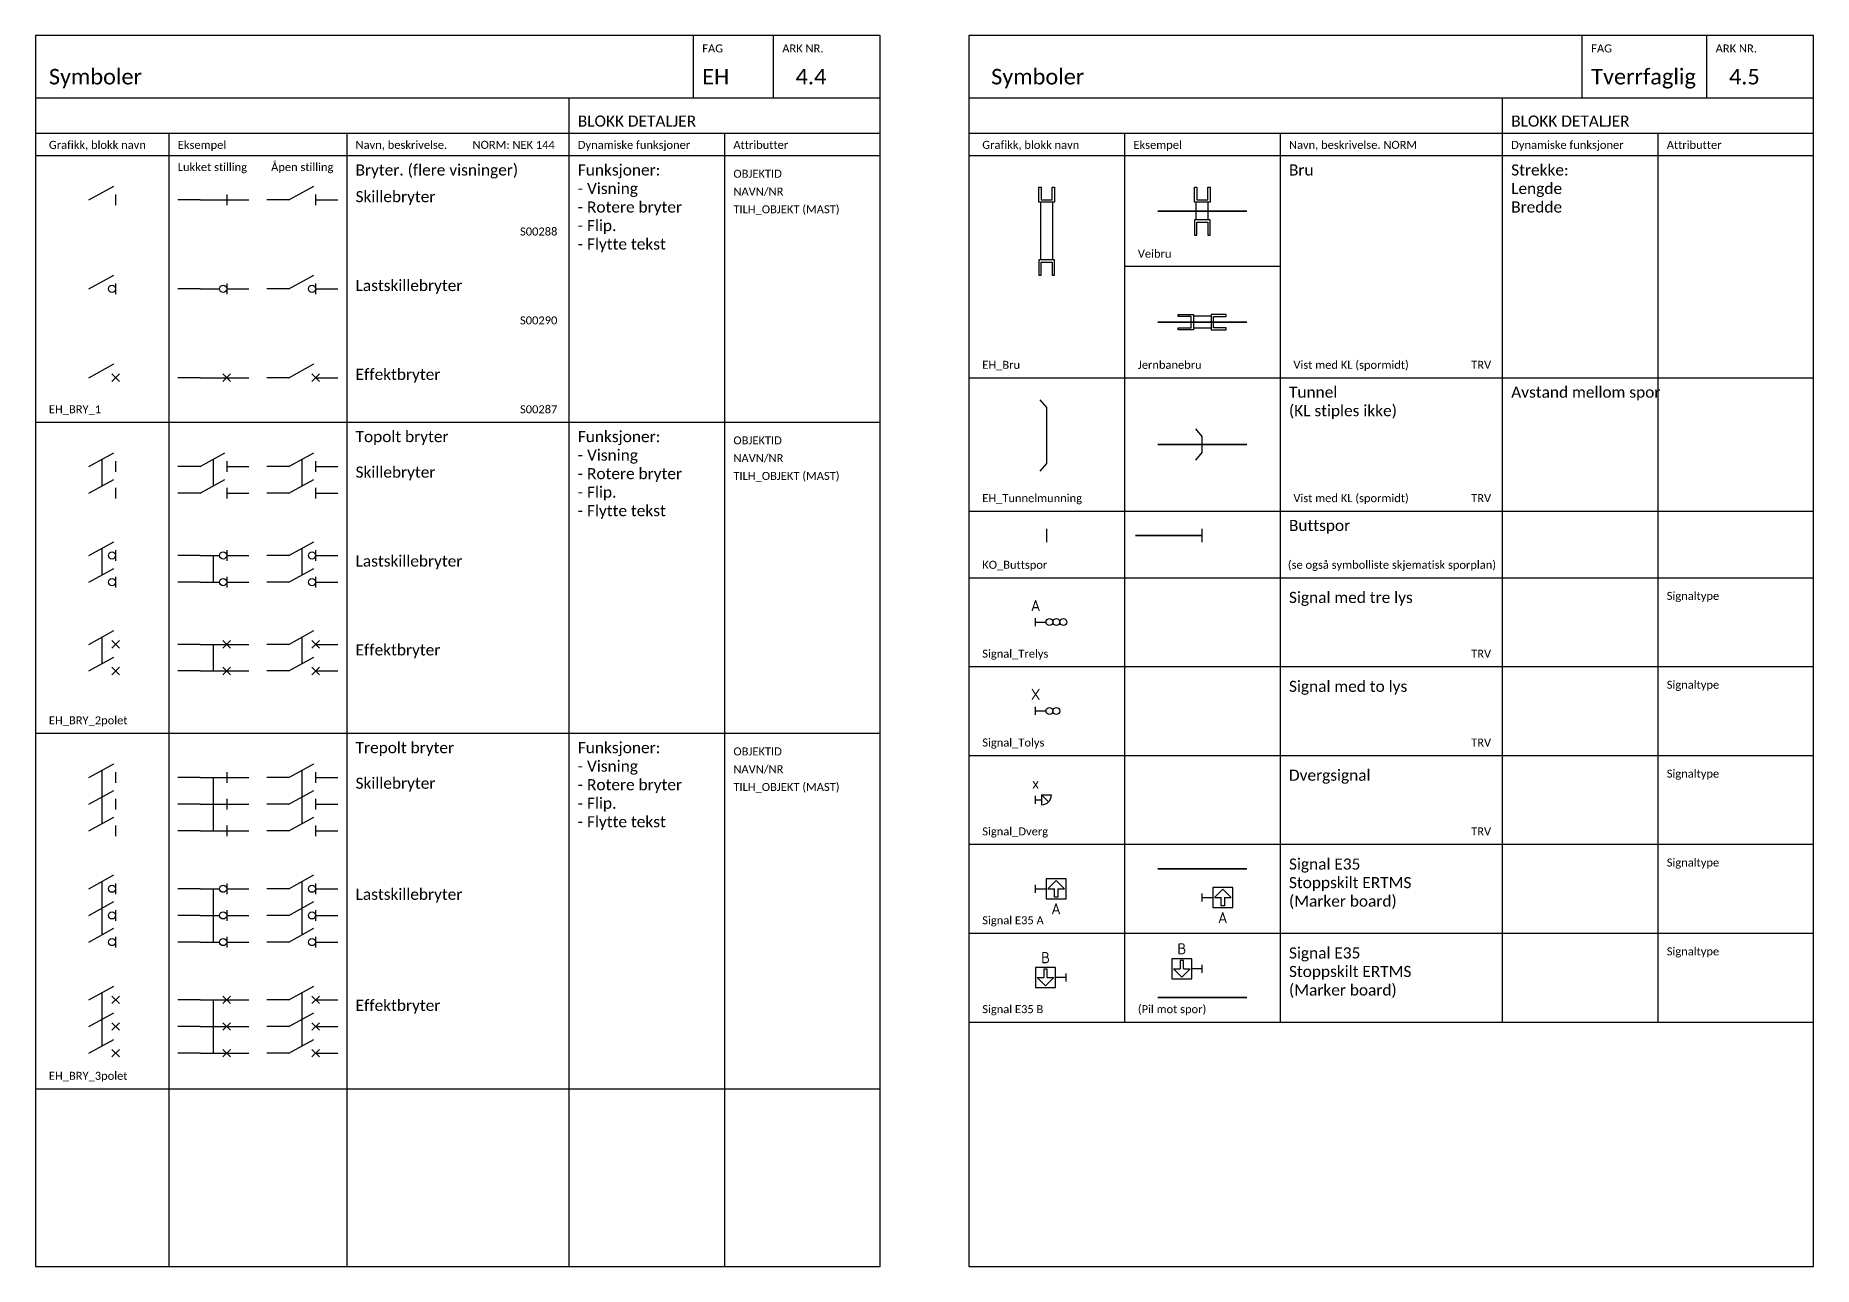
# Model space of a CAD drawing. Header units: metres. Extents: x -951 to 2504, y -1674 to 782.
# Drawn here: x 1885.6 to 2285.6, y -703 to -426 of the extents above; entities that cross this region are included whole.
import ezdxf
from ezdxf.enums import TextEntityAlignment as Align

# ---------------------------------------------------------------- set-up
doc = ezdxf.new("R2010")
doc.units = ezdxf.units.M
doc.layers.get('0').update_dxf_attribs({"color": 211})
doc.layers.add('JBTEH_ATT_OBJEKTID', color=2, linetype='Continuous', lineweight=25)
doc.layers.add('JBTEH_KTL_Sort', color=7, linetype='Continuous', lineweight=35)
for name, color, linetype in [('JBTEH_ATT_Tekst', 2, 'Continuous'), ('JBTEH_Komponenter', 4, 'Continuous'), ('RAMME', 5, 'Continuous'), ('RAMME SYMBOLER', 4, 'Continuous'), ('RAMME TEKST', 7, 'Continuous')]:
    doc.layers.add(name, color=color, linetype=linetype)
doc.styles.add('Calibri', font='calibri.ttf')
doc.styles.add('ISO25', font='iso3098.shx', dxfattribs={"height": 2.5})

# ---------------------------------------------------------------- blocks, each defined once
blk = doc.blocks.new('*U152')
at = {"color": 5}
blk.add_line((0, 0), (5.6, 3.1), dxfattribs=at)
at = {"color": 7}
blk.add_line((6, 1.2), (6, -1.2), dxfattribs=at)
at = {"layer": 'JBTEH_ATT_OBJEKTID', "style": 'ISO25'}
blk.add_attdef('OBJEKTID', text='', height=2.5, dxfattribs=at).set_placement((2.92, 12.75), align=Align.CENTER)
at = {"layer": 'JBTEH_ATT_Tekst', "style": 'ISO25'}
for tag, p in [('NAVN/NR', (2.92, 8.75)), ('TILH_OBJEKT', (2.92, 4.75))]:
    blk.add_attdef(tag, text='', height=2.5, dxfattribs=at).set_placement(p, align=Align.CENTER)
blk = doc.blocks.new('*U153')
at = {"color": 5}
blk.add_line((0, 0), (6, 0), dxfattribs=at)
at = {"color": 7}
blk.add_line((6, 1.2), (6, -1.2), dxfattribs=at)
at = {"layer": 'JBTEH_ATT_OBJEKTID', "style": 'ISO25'}
blk.add_attdef('OBJEKTID', text='', height=2.5, dxfattribs=at).set_placement((2.924, 12.75), align=Align.CENTER)
at = {"layer": 'JBTEH_ATT_Tekst', "style": 'ISO25'}
for tag, p in [('NAVN/NR', (2.924, 8.75)), ('TILH_OBJEKT', (2.924, 4.75))]:
    blk.add_attdef(tag, text='', height=2.5, dxfattribs=at).set_placement(p, align=Align.CENTER)
blk = doc.blocks.new('*U154')
at = {"color": 5}
blk.add_line((0, 0), (5.6, 3.1), dxfattribs=at)
at = {"color": 7}
blk.add_line((6, 1.2), (6, -1.2), dxfattribs=at)
blk.add_circle((5.2, 0), 0.8, dxfattribs=at)
at = {"layer": 'JBTEH_ATT_OBJEKTID', "style": 'ISO25'}
blk.add_attdef('OBJEKTID', text='', height=2.5, dxfattribs=at).set_placement((2.92, 12.75), align=Align.CENTER)
at = {"layer": 'JBTEH_ATT_Tekst', "style": 'ISO25'}
for tag, p in [('NAVN/NR', (2.92, 8.75)), ('TILH_OBJEKT', (2.92, 4.75))]:
    blk.add_attdef(tag, text='', height=2.5, dxfattribs=at).set_placement(p, align=Align.CENTER)
blk = doc.blocks.new('*U149')
at = {"color": 5}
blk.add_line((0, 0), (5.6, 3.1), dxfattribs=at)
at = {"color": 7}
for p, q in [((5.15, 0.85), (6.85, -0.85)), ((6.85, 0.85), (5.15, -0.85))]:
    blk.add_line(p, q, dxfattribs=at)
at = {"layer": 'JBTEH_ATT_OBJEKTID', "style": 'ISO25'}
blk.add_attdef('OBJEKTID', text='', height=2.5, dxfattribs=at).set_placement((2.92, 12.75), align=Align.CENTER)
at = {"layer": 'JBTEH_ATT_Tekst', "style": 'ISO25'}
for tag, p in [('NAVN/NR', (2.92, 8.75)), ('TILH_OBJEKT', (2.92, 4.75))]:
    blk.add_attdef(tag, text='', height=2.5, dxfattribs=at).set_placement(p, align=Align.CENTER)
blk = doc.blocks.new('*U150')
at = {"color": 5}
blk.add_line((0, 0), (4.4, 0), dxfattribs=at)
at = {"color": 7}
blk.add_line((6, 1.2), (6, -1.2), dxfattribs=at)
blk.add_circle((5.2, 0), 0.8, dxfattribs=at)
at = {"layer": 'JBTEH_ATT_OBJEKTID', "style": 'ISO25'}
blk.add_attdef('OBJEKTID', text='', height=2.5, dxfattribs=at).set_placement((2.924, 12.75), align=Align.CENTER)
at = {"layer": 'JBTEH_ATT_Tekst', "style": 'ISO25'}
for tag, p in [('NAVN/NR', (2.924, 8.75)), ('TILH_OBJEKT', (2.924, 4.75))]:
    blk.add_attdef(tag, text='', height=2.5, dxfattribs=at).set_placement(p, align=Align.CENTER)
blk = doc.blocks.new('*U151')
at = {"color": 5}
blk.add_line((0, 0), (6, 0), dxfattribs=at)
at = {"color": 7}
for p, q in [((5.15, 0.85), (6.85, -0.85)), ((6.85, 0.85), (5.15, -0.85))]:
    blk.add_line(p, q, dxfattribs=at)
at = {"layer": 'JBTEH_ATT_OBJEKTID', "style": 'ISO25'}
blk.add_attdef('OBJEKTID', text='', height=2.5, dxfattribs=at).set_placement((2.92, 12.75), align=Align.CENTER)
at = {"layer": 'JBTEH_ATT_Tekst', "style": 'ISO25'}
for tag, p in [('NAVN/NR', (2.92, 8.75)), ('TILH_OBJEKT', (2.92, 4.75))]:
    blk.add_attdef(tag, text='', height=2.5, dxfattribs=at).set_placement(p, align=Align.CENTER)
blk = doc.blocks.new('*U97')
at = {"color": 5}
for p, q in [((0, 0), (5.6, 3.1)), ((0, -6), (5.6, -2.9))]:
    blk.add_line(p, q, dxfattribs=at)
blk.add_line((3, -4.34), (3, 1.66))
at = {"color": 7}
for p, q in [((6, 1.2), (6, -1.2)), ((6, -4.8), (6, -7.2))]:
    blk.add_line(p, q, dxfattribs=at)
at = {"layer": 'JBTEH_ATT_Tekst', "style": 'ISO25'}
for tag, p in [('OBJEKTID', (2.92, 12.75)), ('NAVN/NR', (2.92, 8.75)), ('TILH_OBJEKT', (2.92, 4.75))]:
    blk.add_attdef(tag, text='', height=2.5, dxfattribs=at).set_placement(p, align=Align.CENTER)
blk = doc.blocks.new('*U98')
at = {"color": 5}
for p, q in [((0, 0), (5.6, 3.1)), ((0, -6), (5.6, -2.9))]:
    blk.add_line(p, q, dxfattribs=at)
blk.add_line((3, -4.34), (3, 1.66))
at = {"color": 7}
for p, q in [((6, 1.2), (6, -1.2)), ((6, -4.8), (6, -7.2))]:
    blk.add_line(p, q, dxfattribs=at)
at = {"layer": 'JBTEH_ATT_Tekst', "style": 'ISO25'}
for tag, p in [('OBJEKTID', (2.92, 12.75)), ('NAVN/NR', (2.92, 8.75)), ('TILH_OBJEKT', (2.92, 4.75))]:
    blk.add_attdef(tag, text='', height=2.5, dxfattribs=at).set_placement(p, align=Align.CENTER)
blk = doc.blocks.new('*U99')
at = {"color": 5}
for p, q in [((0, 0), (4.4, 0)), ((0, -6), (4.4, -6))]:
    blk.add_line(p, q, dxfattribs=at)
blk.add_line((3, -6), (3, 0))
at = {"color": 7}
for p, q in [((6, 1.2), (6, -1.2)), ((6, -4.8), (6, -7.2))]:
    blk.add_line(p, q, dxfattribs=at)
for centre in [(5.2, 0), (5.2, -6)]:
    blk.add_circle(centre, 0.8, dxfattribs=at)
at = {"layer": 'JBTEH_ATT_Tekst', "style": 'ISO25'}
for tag, p in [('OBJEKTID', (2.924, 12.75)), ('NAVN/NR', (2.924, 8.75)), ('TILH_OBJEKT', (2.924, 4.75))]:
    blk.add_attdef(tag, text='', height=2.5, dxfattribs=at).set_placement(p, align=Align.CENTER)
blk = doc.blocks.new('*U101')
at = {"color": 5}
for p, q in [((0, 0), (6, 0)), ((0, -6), (6, -6))]:
    blk.add_line(p, q, dxfattribs=at)
blk.add_line((3, -6), (3, 0))
at = {"color": 7}
for p, q in [((5.15, 0.85), (6.85, -0.85)), ((6.85, 0.85), (5.15, -0.85)), ((5.15, -5.15), (6.85, -6.85)), ((6.85, -5.15), (5.15, -6.85))]:
    blk.add_line(p, q, dxfattribs=at)
at = {"layer": 'JBTEH_ATT_Tekst', "style": 'ISO25'}
for tag, p in [('OBJEKTID', (2.92, 12.75)), ('NAVN/NR', (2.92, 8.75)), ('TILH_OBJEKT', (2.92, 4.75))]:
    blk.add_attdef(tag, text='', height=2.5, dxfattribs=at).set_placement(p, align=Align.CENTER)
blk = doc.blocks.new('*U102')
at = {"color": 5}
for p, q in [((0, 0), (5.6, 3.1)), ((0, -6), (5.6, -2.9))]:
    blk.add_line(p, q, dxfattribs=at)
blk.add_line((3, -4.34), (3, 1.66))
at = {"color": 7}
for p, q in [((5.15, 0.85), (6.85, -0.85)), ((6.85, 0.85), (5.15, -0.85)), ((5.15, -5.15), (6.85, -6.85)), ((6.85, -5.15), (5.15, -6.85))]:
    blk.add_line(p, q, dxfattribs=at)
at = {"layer": 'JBTEH_ATT_Tekst', "style": 'ISO25'}
for tag, p in [('OBJEKTID', (2.92, 12.75)), ('NAVN/NR', (2.92, 8.75)), ('TILH_OBJEKT', (2.92, 4.75))]:
    blk.add_attdef(tag, text='', height=2.5, dxfattribs=at).set_placement(p, align=Align.CENTER)
blk = doc.blocks.new('*U100')
at = {"color": 5}
for p, q in [((0, 0), (5.6, 3.1)), ((0, -6), (5.6, -2.9))]:
    blk.add_line(p, q, dxfattribs=at)
blk.add_line((3, -4.34), (3, 1.66))
at = {"color": 7}
for p, q in [((6, 1.2), (6, -1.2)), ((6, -4.8), (6, -7.2))]:
    blk.add_line(p, q, dxfattribs=at)
for centre in [(5.2, 0), (5.2, -6)]:
    blk.add_circle(centre, 0.8, dxfattribs=at)
at = {"layer": 'JBTEH_ATT_Tekst', "style": 'ISO25'}
for tag, p in [('OBJEKTID', (2.92, 12.75)), ('NAVN/NR', (2.92, 8.75)), ('TILH_OBJEKT', (2.92, 4.75))]:
    blk.add_attdef(tag, text='', height=2.5, dxfattribs=at).set_placement(p, align=Align.CENTER)
blk = doc.blocks.new('*U93')
at = {"color": 5}
for p, q in [((0, 0), (6, 0)), ((0, -6), (6, -6)), ((0, -12), (6, -12))]:
    blk.add_line(p, q, dxfattribs=at)
blk.add_line((3, -12), (3, 0))
at = {"color": 7}
for p, q in [((6, 1.2), (6, -1.2)), ((6, -4.8), (6, -7.2)), ((6, -10.8), (6, -13.2))]:
    blk.add_line(p, q, dxfattribs=at)
at = {"layer": 'JBTEH_ATT_Tekst', "style": 'ISO25'}
for tag, p in [('OBJEKTID', (2.924, 12.75)), ('NAVN/NR', (2.924, 8.75)), ('TILH_OBJEKT', (2.924, 4.75))]:
    blk.add_attdef(tag, text='', height=2.5, dxfattribs=at).set_placement(p, align=Align.CENTER)
blk = doc.blocks.new('*U91')
at = {"color": 5}
for p, q in [((0, 0), (4.4, 0)), ((0, -6), (4.4, -6)), ((0, -12), (4.4, -12))]:
    blk.add_line(p, q, dxfattribs=at)
blk.add_line((3, -12), (3, 0))
at = {"color": 7}
for p, q in [((6, 1.2), (6, -1.2)), ((6, -4.8), (6, -7.2)), ((6, -10.8), (6, -13.2))]:
    blk.add_line(p, q, dxfattribs=at)
for centre in [(5.2, 0), (5.2, -6), (5.2, -12)]:
    blk.add_circle(centre, 0.8, dxfattribs=at)
at = {"layer": 'JBTEH_ATT_Tekst', "style": 'ISO25'}
for tag, p in [('OBJEKTID', (2.924, 12.75)), ('NAVN/NR', (2.924, 8.75)), ('TILH_OBJEKT', (2.924, 4.75))]:
    blk.add_attdef(tag, text='', height=2.5, dxfattribs=at).set_placement(p, align=Align.CENTER)
blk = doc.blocks.new('*U92')
at = {"color": 5}
for p, q in [((0, 0), (6, 0)), ((0, -6), (6, -6)), ((0, -12), (6, -12))]:
    blk.add_line(p, q, dxfattribs=at)
blk.add_line((3, -12), (3, 0))
at = {"color": 7}
for p, q in [((5.15, 0.85), (6.85, -0.85)), ((6.85, 0.85), (5.15, -0.85)), ((5.15, -5.15), (6.85, -6.85)), ((6.85, -5.15), (5.15, -6.85)), ((5.15, -11.15), (6.85, -12.85)), ((6.85, -11.15), (5.15, -12.85))]:
    blk.add_line(p, q, dxfattribs=at)
at = {"layer": 'JBTEH_ATT_Tekst', "style": 'ISO25'}
for tag, p in [('OBJEKTID', (2.92, 12.75)), ('NAVN/NR', (2.92, 8.75)), ('TILH_OBJEKT', (2.92, 4.75))]:
    blk.add_attdef(tag, text='', height=2.5, dxfattribs=at).set_placement(p, align=Align.CENTER)
blk = doc.blocks.new('*U94')
at = {"color": 5}
for p, q in [((0, 0), (5.6, 3.1)), ((0, -6), (5.6, -2.9)), ((0, -12), (5.6, -8.9))]:
    blk.add_line(p, q, dxfattribs=at)
blk.add_line((3, -10.34), (3, 1.66))
at = {"color": 7}
for p, q in [((6, 1.2), (6, -1.2)), ((6, -4.8), (6, -7.2)), ((6, -10.8), (6, -13.2))]:
    blk.add_line(p, q, dxfattribs=at)
at = {"layer": 'JBTEH_ATT_Tekst', "style": 'ISO25'}
for tag, p in [('OBJEKTID', (2.92, 12.75)), ('NAVN/NR', (2.92, 8.75)), ('TILH_OBJEKT', (2.92, 4.75))]:
    blk.add_attdef(tag, text='', height=2.5, dxfattribs=at).set_placement(p, align=Align.CENTER)
blk = doc.blocks.new('*U95')
at = {"color": 5}
for p, q in [((0, 0), (5.6, 3.1)), ((0, -6), (5.6, -2.9)), ((0, -12), (5.6, -8.9))]:
    blk.add_line(p, q, dxfattribs=at)
blk.add_line((3, -10.34), (3, 1.66))
at = {"color": 7}
for p, q in [((6, 1.2), (6, -1.2)), ((6, -4.8), (6, -7.2)), ((6, -10.8), (6, -13.2))]:
    blk.add_line(p, q, dxfattribs=at)
for centre in [(5.2, 0), (5.2, -6), (5.2, -12)]:
    blk.add_circle(centre, 0.8, dxfattribs=at)
at = {"layer": 'JBTEH_ATT_Tekst', "style": 'ISO25'}
for tag, p in [('OBJEKTID', (2.92, 12.75)), ('NAVN/NR', (2.92, 8.75)), ('TILH_OBJEKT', (2.92, 4.75))]:
    blk.add_attdef(tag, text='', height=2.5, dxfattribs=at).set_placement(p, align=Align.CENTER)
blk = doc.blocks.new('*U96')
at = {"color": 5}
for p, q in [((0, 0), (5.6, 3.1)), ((0, -6), (5.6, -2.9)), ((0, -12), (5.6, -8.9))]:
    blk.add_line(p, q, dxfattribs=at)
blk.add_line((3, -10.34), (3, 1.66))
at = {"color": 7}
for p, q in [((5.15, 0.85), (6.85, -0.85)), ((6.85, 0.85), (5.15, -0.85)), ((5.15, -5.15), (6.85, -6.85)), ((6.85, -5.15), (5.15, -6.85)), ((5.15, -11.15), (6.85, -12.85)), ((6.85, -11.15), (5.15, -12.85))]:
    blk.add_line(p, q, dxfattribs=at)
at = {"layer": 'JBTEH_ATT_Tekst', "style": 'ISO25'}
for tag, p in [('OBJEKTID', (2.92, 12.75)), ('NAVN/NR', (2.92, 8.75)), ('TILH_OBJEKT', (2.92, 4.75))]:
    blk.add_attdef(tag, text='', height=2.5, dxfattribs=at).set_placement(p, align=Align.CENTER)
blk = doc.blocks.new('*U79')
at = {"color": 0, "linetype": 'ByBlock'}
for p, q in [((-1.35, -11), (-1.35, 2)), ((1.35, -11), (1.35, 2))]:
    blk.add_line(p, q, dxfattribs=at)
for points in [[(-1.75, 2), (-1.75, 5.4), (-1.25, 5.4), (-1.25, 2.5), (1.25, 2.5), (1.25, 5.4), (1.75, 5.4), (1.75, 2), (-1.75, 2)], [(-1.75, -11), (-1.75, -14.4), (-1.25, -14.4), (-1.25, -11.5), (1.25, -11.5), (1.25, -14.4), (1.75, -14.4), (1.75, -11), (-1.75, -11)]]:
    blk.add_lwpolyline(points, dxfattribs=at)
blk = doc.blocks.new('*U104')
at = {"color": 5}
blk.add_lwpolyline([(-1.45, -12.52), (0, -10.8), (0, 1.8), (-1.45, 3.52)], dxfattribs=at)
blk = doc.blocks.new('*U78')
at = {"color": 0, "linetype": 'ByBlock'}
for p, q in [((-1.35, -2), (-1.35, 2)), ((1.35, -2), (1.35, 2))]:
    blk.add_line(p, q, dxfattribs=at)
for points in [[(-1.75, 2), (-1.75, 5.4), (-1.25, 5.4), (-1.25, 2.5), (1.25, 2.5), (1.25, 5.4), (1.75, 5.4), (1.75, 2), (-1.75, 2)], [(-1.75, -2), (-1.75, -5.4), (-1.25, -5.4), (-1.25, -2.5), (1.25, -2.5), (1.25, -5.4), (1.75, -5.4), (1.75, -2), (-1.75, -2)]]:
    blk.add_lwpolyline(points, dxfattribs=at)
blk = doc.blocks.new('*U103')
at = {"color": 5}
blk.add_lwpolyline([(-1.45, -3.52), (0, -1.8), (0, 1.8), (-1.45, 3.52)], dxfattribs=at)
blk = doc.blocks.new('Signal_Trelys')
for p, q in [((0, -0.9), (0, 0.9)), ((0, 0), (2.34375, 0))]:
    blk.add_line(p, q)
for centre in [(3.125, 0), (4.6875, 0), (6.25, 0)]:
    blk.add_circle(centre, 0.78125)
at = {"layer": 'JBTEH_ATT_Tekst', "style": 'ISO25'}
blk.add_attdef('Signaltype', text='', height=2.5, dxfattribs=at).set_placement((0, 2.5), align=Align.CENTER)
blk = doc.blocks.new('Signal_Tolys')
for p, q in [((0, -0.9), (0, 0.9)), ((0, 0), (2.34375, 0))]:
    blk.add_line(p, q)
for centre in [(3.125, 0), (4.6875, 0)]:
    blk.add_circle(centre, 0.78125)
at = {"layer": 'JBTEH_ATT_Tekst', "style": 'ISO25'}
blk.add_attdef('Signaltype', text='', height=2.5, dxfattribs=at).set_placement((0, 2.5), align=Align.CENTER)
blk = doc.blocks.new('KO_Buttspor')
blk.add_line((0, -1.5), (0, 1.5))
blk = doc.blocks.new('Signal_Dverg')
for p, q in [((0, -0.9), (0, 0.9)), ((0, 0), (1.34, 0)), ((1.34, 1.1), (1.34, -1.1)), ((1.34, 1.1), (3.54, 1.1)), ((1.34, 1.1), (2.9, -0.46))]:
    blk.add_line(p, q)
blk.add_arc((1.34, 1.1), 2.2, 270, 0)
at = {"layer": 'JBTEH_ATT_Tekst', "style": 'ISO25'}
blk.add_attdef('Signaltype', text='', height=2.5, dxfattribs=at).set_placement((0, 2.5), align=Align.CENTER)
blk = doc.blocks.new('Signal E35 B')
for p, q in [((0, 0), (-2.34375, 0)), ((0, -0.9), (0, 0.9)), ((-6.46875, 0), (-4.96875, 0)), ((-6.46875, 0), (-4.59375, -1.875)), ((-4.59375, -1.875), (-2.71875, 0)), ((-4.21875, 0), (-2.71875, 0))]:
    blk.add_line(p, q)
blk.add_lwpolyline([(-6.84375, -2.25), (-2.34375, -2.25), (-2.34375, 2.25), (-6.84375, 2.25)], close=True)
blk.add_lwpolyline([(-4.21875, 0), (-4.21875, 1.875), (-4.96875, 1.875), (-4.96875, 0)])
at = {"layer": 'JBTEH_ATT_Tekst', "style": 'ISO25'}
blk.add_attdef('Signaltype', text='', height=2.5, dxfattribs=at).set_placement((-4.59375, 3.25), align=Align.CENTER)
blk = doc.blocks.new('Signal E35 A')
for p, q in [((0, -0.9), (0, 0.9)), ((0, 0), (2.34375, 0)), ((2.71875, 0), (4.59375, 1.875)), ((4.59375, 1.875), (6.46875, 0)), ((2.71875, 0), (4.21875, 0)), ((4.96875, 0), (6.46875, 0))]:
    blk.add_line(p, q)
blk.add_lwpolyline([(2.34375, -2.25), (6.84375, -2.25), (6.84375, 2.25), (2.34375, 2.25)], close=True)
blk.add_lwpolyline([(4.96875, 0), (4.96875, -1.875), (4.21875, -1.875), (4.21875, 0)])
at = {"layer": 'JBTEH_ATT_Tekst', "style": 'ISO25'}
blk.add_attdef('Signaltype', text='', height=2.5, dxfattribs=at).set_placement((4.59375, -5.75), align=Align.CENTER)

msp = doc.modelspace()

# ---------------------------------------------------------------- linework, layer by layer
at = {"layer": 'JBTEH_Komponenter', "ltscale": 5}
for p, q in [((1922.62, -463), (1917.62, -463)), ((1928.62, -463), (1933.62, -463)), ((1942.62, -463), (1937.62, -463)), ((1948.62, -463), (1953.62, -463)), ((1922.62, -483), (1917.62, -483)), ((1928.62, -483), (1933.62, -483)), ((1942.62, -483), (1937.62, -483)), ((1948.62, -483), (1953.62, -483)), ((1922.62, -503), (1917.62, -503)), ((1928.62, -503), (1933.62, -503)), ((1942.62, -503), (1937.62, -503)), ((1948.62, -503), (1953.62, -503)), ((1922.62, -523), (1917.62, -523)), ((1928.62, -523), (1933.62, -523)), ((1942.62, -523), (1937.62, -523)), ((1948.62, -523), (1953.62, -523)), ((1922.62, -529), (1917.62, -529)), ((1928.62, -529), (1933.62, -529)), ((1942.62, -529), (1937.62, -529)), ((1948.62, -529), (1953.62, -529)), ((1922.62, -543), (1917.62, -543)), ((1928.62, -543), (1933.62, -543)), ((1942.62, -543), (1937.62, -543)), ((1948.62, -543), (1953.62, -543)), ((1922.62, -549), (1917.62, -549)), ((1928.62, -549), (1933.62, -549)), ((1942.62, -549), (1937.62, -549)), ((1948.62, -549), (1953.62, -549)), ((1922.62, -563), (1917.62, -563)), ((1928.62, -563), (1933.62, -563)), ((1942.62, -563), (1937.62, -563)), ((1948.62, -563), (1953.62, -563)), ((1922.62, -569), (1917.62, -569)), ((1928.62, -569), (1933.62, -569)), ((1942.62, -569), (1937.62, -569)), ((1948.62, -569), (1953.62, -569)), ((1922.62, -593), (1917.62, -593)), ((1928.62, -593), (1933.62, -593)), ((1942.62, -593), (1937.62, -593)), ((1948.62, -593), (1953.62, -593)), ((1922.62, -599), (1917.62, -599)), ((1928.62, -599), (1933.62, -599)), ((1942.62, -599), (1937.62, -599)), ((1948.62, -599), (1953.62, -599)), ((1922.62, -605), (1917.62, -605)), ((1928.62, -605), (1933.62, -605)), ((1942.62, -605), (1937.62, -605)), ((1948.62, -605), (1953.62, -605)), ((1922.62, -618), (1917.62, -618)), ((1928.62, -618), (1933.62, -618)), ((1942.62, -618), (1937.62, -618)), ((1948.62, -618), (1953.62, -618)), ((1922.62, -624), (1917.62, -624)), ((1928.62, -624), (1933.62, -624)), ((1942.62, -624), (1937.62, -624)), ((1948.62, -624), (1953.62, -624)), ((1922.62, -630), (1917.62, -630)), ((1928.62, -630), (1933.62, -630)), ((1942.62, -630), (1937.62, -630)), ((1948.62, -630), (1953.62, -630)), ((1922.62, -643), (1917.62, -643)), ((1928.62, -643), (1933.62, -643)), ((1942.62, -643), (1937.62, -643)), ((1948.62, -643), (1953.62, -643)), ((1922.62, -649), (1917.62, -649)), ((1928.62, -649), (1933.62, -649)), ((1942.62, -649), (1937.62, -649)), ((1948.62, -649), (1953.62, -649)), ((1922.62, -655), (1917.62, -655)), ((1928.62, -655), (1933.62, -655)), ((1942.62, -655), (1937.62, -655)), ((1948.62, -655), (1953.62, -655))]:
    msp.add_line(p, q, dxfattribs=at)
at = {"layer": 'JBTEH_KTL_Sort'}
msp.add_line((2148.12, -538.5), (2133.12, -538.5), dxfattribs=at)
for points in [[(2158.12, -465.5), (2138.12, -465.5)], [(2158.12, -490.5), (2138.12, -490.5)], [(2158.12, -518), (2138.12, -518)], [(2158.12, -613.5), (2138.12, -613.5)], [(2158.12, -642.5), (2138.12, -642.5)]]:
    msp.add_lwpolyline(points, dxfattribs=at)
at = {"layer": 'RAMME'}
for points in [[(2075.62, -426), (1885.62, -426), (1885.62, -703), (2075.62, -703)], [(2285.62, -426), (2095.62, -426), (2095.62, -703), (2285.62, -703)]]:
    msp.add_lwpolyline(points, close=True, dxfattribs=at)
for points in [[(1885.62, -440), (2075.62, -440)], [(2095.62, -440), (2285.62, -440)]]:
    msp.add_lwpolyline(points, dxfattribs=at)
at = {"layer": 'RAMME SYMBOLER'}
for p, q in [((2033.62, -440), (2033.62, -426)), ((2051.62, -440), (2051.62, -426)), ((2233.62, -440), (2233.62, -426)), ((2261.62, -440), (2261.62, -426)), ((2005.62, -440), (2005.62, -703)), ((2215.62, -440), (2215.62, -648)), ((1885.62, -448), (2075.62, -448)), ((1915.62, -448), (1915.62, -703)), ((1955.62, -448), (1955.62, -703)), ((2040.62, -448), (2040.62, -703)), ((2095.62, -448), (2285.62, -448)), ((2130.62, -448), (2130.62, -648)), ((2165.62, -448), (2165.62, -648)), ((2250.62, -448), (2250.62, -648)), ((1885.62, -453), (2075.62, -453)), ((2005.62, -453), (2075.62, -453)), ((2005.62, -453), (2075.62, -453)), ((2095.62, -453), (2285.62, -453)), ((2165.62, -478), (2130.62, -478)), ((2095.62, -503), (2285.62, -503)), ((1885.62, -513), (2075.62, -513)), ((2095.62, -533), (2285.62, -533)), ((2095.62, -548), (2285.62, -548)), ((2095.62, -568), (2285.62, -568)), ((1885.62, -583), (2075.62, -583)), ((2095.62, -588), (2285.62, -588)), ((2095.62, -608), (2285.62, -608)), ((2095.62, -628), (2285.62, -628)), ((2095.62, -648), (2285.62, -648)), ((1885.62, -663), (2075.62, -663))]:
    msp.add_line(p, q, dxfattribs=at)

# ---------------------------------------------------------------- block references
at = {"layer": 'JBTEH_Komponenter'}
for name, p in [('*U152', (1897.62, -463)), ('*U152', (1942.62, -463)), ('*U153', (1922.62, -463)), ('*U79', (2113.12, -465.5)), ('*U78', (2148.12, -465.5)), ('*U154', (1897.62, -483)), ('*U154', (1942.62, -483)), ('*U150', (1922.62, -483)), ('*U149', (1897.62, -503)), ('*U149', (1942.62, -503)), ('*U151', (1922.62, -503)), ('*U104', (2113.12, -511.5)), ('*U103', (2148.12, -518)), ('*U98', (1897.62, -523)), ('*U97', (1922.62, -523)), ('*U98', (1942.62, -523)), ('*U100', (1897.62, -543)), ('*U100', (1942.62, -543)), ('KO_Buttspor', (2113.12, -538.5)), ('KO_Buttspor', (2148.12, -538.5)), ('*U99', (1922.62, -543)), ('*U102', (1897.62, -563)), ('*U102', (1942.62, -563)), ('*U101', (1922.62, -563)), ('*U94', (1897.62, -593)), ('*U93', (1922.62, -593)), ('*U94', (1942.62, -593)), ('*U95', (1897.62, -618)), ('*U95', (1942.62, -618)), ('*U91', (1922.62, -618)), ('*U96', (1897.62, -643)), ('*U96', (1942.62, -643)), ('*U92', (1922.62, -643))]:
    msp.add_blockref(name, p, dxfattribs=at)
at = {"layer": 'JBTEH_Komponenter', "rotation": 90}
msp.add_blockref('*U78', (2148.12, -490.5), dxfattribs=at)
at = {"layer": 'JBTEH_Komponenter'}
for name, p, values in [('Signal_Trelys', (2110.62, -558), {'Signaltype': 'A'}), ('Signal_Tolys', (2110.62, -578), {'Signaltype': 'X'}), ('Signal_Dverg', (2110.62, -598), {'Signaltype': 'x'}), ('Signal E35 A', (2110.62, -618), {'Signaltype': 'A'}), ('Signal E35 A', (2148.12, -620), {'Signaltype': 'A'}), ('Signal E35 B', (2148.12, -636), {'Signaltype': 'B'}), ('Signal E35 B', (2117.46, -638), {'Signaltype': 'B'})]:
    msp.add_blockref(name, p, dxfattribs=at).add_auto_attribs(values)

# ---------------------------------------------------------------- texts
at = {"layer": 'RAMME TEKST', "linetype": 'ByBlock', "style": 'Calibri'}
for s, height, p in [('FAG', 1.8, (2035.62, -429.8)), ('FAG', 1.8, (2235.62, -429.8)), ('ARK NR.', 1.8, (2053.62, -429.8)), ('ARK NR.', 1.8, (2263.62, -429.8)), ('Symboler', 3.5, (1888.62, -437)), ('EH', 3.5, (2035.62, -437)), ('4.4', 3.5, (2056.62, -437)), ('Symboler', 3.5, (2100.62, -437)), ('Tverrfaglig', 3.5, (2235.62, -437)), ('4.5', 3.5, (2266.62, -437)), ('BLOKK DETALJER', 2.5, (2007.62, -446.5)), ('BLOKK DETALJER', 2.5, (2217.62, -446.5)), ('Grafikk, blokk navn', 1.8, (1888.62, -451.5)), ('Eksempel', 1.8, (1917.62, -451.5)), ('Navn, beskrivelse.         NORM: NEK 144', 1.8, (1957.62, -451.5)), ('Dynamiske funksjoner', 1.8, (2007.62, -451.5)), ('Attributter', 1.8, (2042.62, -451.5)), ('Grafikk, blokk navn', 1.8, (2098.62, -451.5)), ('Eksempel', 1.8, (2132.62, -451.5)), ('Navn, beskrivelse. NORM', 1.8, (2167.62, -451.5)), ('Dynamiske funksjoner', 1.8, (2217.62, -451.5)), ('Attributter', 1.8, (2252.62, -451.5)), ('Lukket stilling', 1.8, (1917.62, -456.5)), ('Åpen stilling', 1.8, (1938.62, -456.5)), ('Bryter. (flere visninger)', 2.5, (1957.62, -457.5)), ('Skillebryter', 2.5, (1957.62, -463.5)), ('S00288', 1.8, (1994.62, -471)), ('Veibru', 1.8, (2133.62, -476)), ('Lastskillebryter', 2.5, (1957.62, -483.5)), ('S00290', 1.8, (1994.62, -491)), ('EH_Bru', 1.8, (2098.62, -501)), ('Jernbanebru', 1.8, (2133.62, -501)), ('Vist med KL (spormidt)', 1.8, (2168.62, -501)), ('TRV', 1.8, (2208.62, -501)), ('Effektbryter', 2.5, (1957.62, -503.5)), ('EH_BRY_1', 1.8, (1888.62, -511)), ('S00287', 1.8, (1994.62, -511)), ('Topolt bryter', 2.5, (1957.62, -517.5)), ('Skillebryter', 2.5, (1957.62, -525.5)), ('EH_Tunnelmunning', 1.8, (2098.62, -531)), ('Vist med KL (spormidt)', 1.8, (2168.62, -531)), ('TRV', 1.8, (2208.62, -531)), ('Lastskillebryter', 2.5, (1957.62, -545.5)), ('(se også symbolliste skjematisk sporplan)', 1.8, (2167.37, -546)), ('Signaltype', 1.8, (2252.62, -553)), ('Effektbryter', 2.5, (1957.62, -565.5)), ('Signal_Trelys ', 1.8, (2098.62, -566)), ('TRV', 1.8, (2208.62, -566)), ('Signaltype', 1.8, (2252.62, -573)), ('EH_BRY_2polet', 1.8, (1888.62, -581)), ('Trepolt bryter', 2.5, (1957.62, -587.5)), ('Signal_Tolys ', 1.8, (2098.62, -586)), ('TRV', 1.8, (2208.62, -586)), ('Signaltype', 1.8, (2252.62, -593)), ('Skillebryter', 2.5, (1957.62, -595.5)), ('Signal_Dverg', 1.8, (2098.62, -606)), ('TRV', 1.8, (2208.62, -606)), ('Signaltype', 1.8, (2252.62, -613)), ('Lastskillebryter', 2.5, (1957.62, -620.5)), ('Signal E35 A', 1.8, (2098.62, -626)), ('Signaltype', 1.8, (2252.62, -633)), ('Effektbryter', 2.5, (1957.62, -645.5)), ('(Pil mot spor)', 1.8, (2133.62, -646)), ('Signal E35 B', 1.8, (2098.62, -646)), ('EH_BRY_3polet', 1.8, (1888.62, -661))]:
    msp.add_text(s, height=height, dxfattribs=at).set_placement(p)
at = {"layer": 'RAMME TEKST', "style": 'Calibri'}
for s, height, p in [('OBJEKTID', 1.8, (2042.62, -458)), ('TILH_OBJEKT (MAST)', 1.8, (2042.62, -466)), ('NAVN/NR', 1.8, (2042.62, -462)), ('OBJEKTID', 1.8, (2042.62, -518)), ('TILH_OBJEKT (MAST)', 1.8, (2042.62, -526)), ('NAVN/NR', 1.8, (2042.62, -522)), ('Buttspor', 2.5, (2167.62, -537.5)), ('KO_Buttspor', 1.8, (2098.62, -546)), ('OBJEKTID', 1.8, (2042.62, -588)), ('NAVN/NR', 1.8, (2042.62, -592)), ('TILH_OBJEKT (MAST)', 1.8, (2042.62, -596))]:
    msp.add_text(s, height=height, dxfattribs=at).set_placement(p)
at = {"layer": 'RAMME TEKST', "linetype": 'ByBlock', "char_height": 2.5, "attachment_point": 1, "style": 'Calibri'}
for insert in [(2007.62, -455), (2007.62, -515), (2007.62, -585)]:
    msp.add_mtext_dynamic_manual_height_columns('Funksjoner:\\P- Visning\\P- Rotere bryter\\P- Flip. \\P- Flytte tekst', width=23.6499, gutter_width=9, heights=[0], dxfattribs=dict(at, insert=insert))
for s, insert, width in [('Bru', (2167.62, -455), 46), ('Strekke:\\PLengde\\PBredde', (2217.62, -455), 33), ('Tunnel\\P(KL stiples ikke)', (2167.62, -505), 46), ('Avstand mellom spor', (2217.62, -505), 33), ('Signal med tre lys', (2167.62, -551.2), 46), ('Signal med to lys', (2167.62, -571.2), 46), ('Dvergsignal', (2167.62, -591.2), 46), ('Signal E35\\PStoppskilt ERTMS\\P(Marker board)', (2167.62, -611.2), 46), ('Signal E35\\PStoppskilt ERTMS\\P(Marker board)', (2167.62, -631.2), 46)]:
    msp.add_mtext(s, dxfattribs=dict(at, insert=insert, width=width))

doc.saveas('drawing.dxf')
